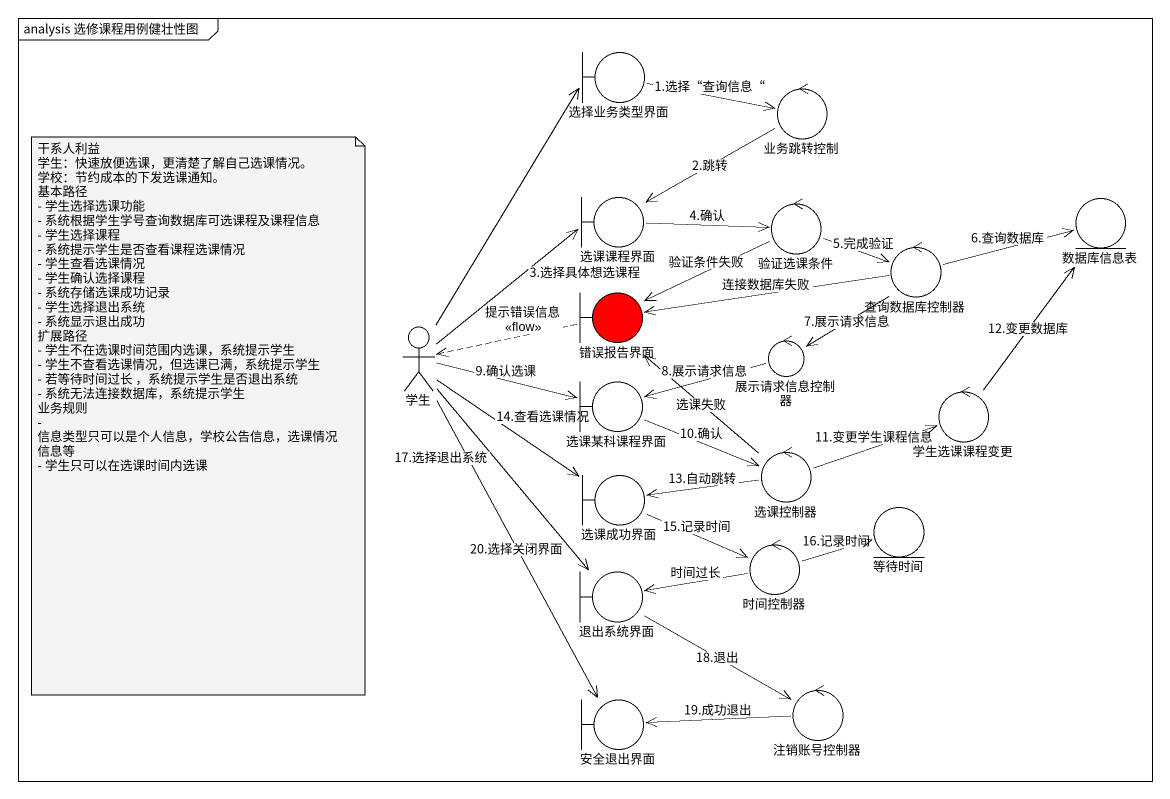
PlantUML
@startuml
mainframe analysis 选修课程用例健壮性图
boundary 选择业务类型界面
control 业务跳转控制
boundary 选课课程界面
control 验证选课条件
entity 数据库信息表
control 查询数据库控制器
actor 学生
boundary 错误报告界面 #FF0000
boundary 选课某科课程界面
control 展示请求信息控制器
control 学生选课课程变更
boundary 选课成功界面
control 选课控制器
entity 等待时间
boundary 退出系统界面
control 时间控制器
control 注销账号控制器
boundary 安全退出界面
选择业务类型界面 -right-> 业务跳转控制 : 1.选择“查询信息“
业务跳转控制 -left-> 选课课程界面 : 2.跳转
选课课程界面 -right-> 验证选课条件 : 4.确认
验证选课条件 -right-> 查询数据库控制器 : 5.完成验证
验证选课条件 -left-> 错误报告界面 : 验证条件失败
查询数据库控制器 -right-> 数据库信息表 : 6.查询数据库
查询数据库控制器 -left-> 错误报告界面 : 连接数据库失败
查询数据库控制器 --> 展示请求信息控制器 : 7.展示请求信息
学生 -up-> 选择业务类型界面
学生 -up-> 选课课程界面 : 3.选择具体想选课程
学生 -right-> 选课某科课程界面 : 9.确认选课
学生 --> 选课成功界面 : 14.查看选课情况
学生 --> 退出系统界面 : 17.选择退出系统
学生 --> 安全退出界面 : 20.选择关闭界面
错误报告界面 .left.> 学生 : 提示错误信息\n<<flow>>
选课某科课程界面 -right-> 选课控制器 : 10.确认
展示请求信息控制器 -left-> 选课某科课程界面 : 8.展示请求信息
学生选课课程变更 -up-> 数据库信息表 : 12.变更数据库
选课成功界面 -right-> 时间控制器 : 15.记录时间
选课控制器 -up-> 错误报告界面 : 选课失败
选课控制器 -right-> 学生选课课程变更 : 11.变更学生课程信息
选课控制器 -left-> 选课成功界面 : 13.自动跳转
退出系统界面 -right-> 注销账号控制器 : 18.退出
时间控制器 -right-> 等待时间 : 16.记录时间
时间控制器 -left-> 退出系统界面 : 时间过长
注销账号控制器 -left-> 安全退出界面 : 19.成功退出
note as N1
  干系人利益
  学生：快速放便选课，更清楚了解自己选课情况。
  学校：节约成本的下发选课通知。
  基本路径
  - 学生选择选课功能
  - 系统根据学生学号查询数据库可选课程及课程信息
  - 学生选择课程
  - 系统提示学生是否查看课程选课情况
  - 学生查看选课情况
  - 学生确认选择课程
  - 系统存储选课成功记录
  - 学生选择退出系统
  - 系统显示退出成功
  扩展路径
  - 学生不在选课时间范围内选课，系统提示学生
  - 学生不查看选课情况，但选课已满，系统提示学生
  - 若等待时间过长 ，系统提示学生是否退出系统
  - 系统无法连接数据库，系统提示学生
  业务规则
  - 信息类型只可以是个人信息，学校公告信息，选课情况信息等
  - 学生只可以在选课时间内选课
end note
@enduml
